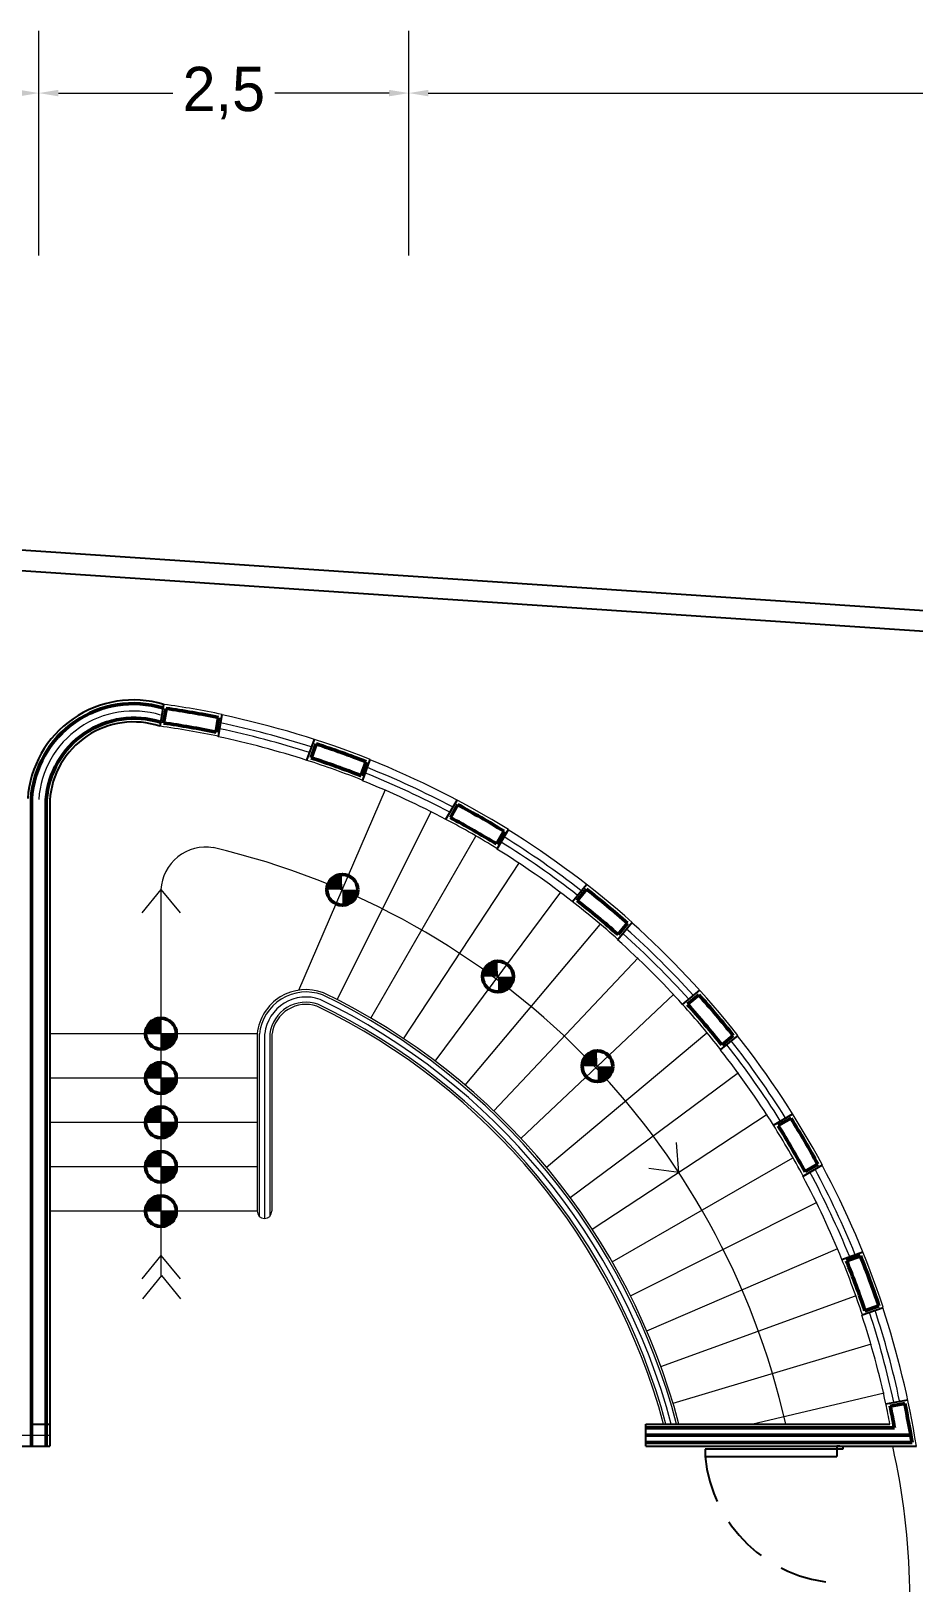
# Model space of a CAD drawing. Header units: millimetres. Extents: x 78.3 to 128, y 45 to 95.8.
# Drawn here: x 105.44 to 111.41, y 60.15 to 70.65 of the extents above; entities that cross this region are included whole.
import ezdxf

# ---------------------------------------------------------------- set-up
doc = ezdxf.new("R2010")
doc.units = ezdxf.units.MM
doc.header["$LTSCALE"] = 0.025
doc.linetypes.add('DASHED', pattern=[19.05, 12.7, -6.35])
for name, color, linetype, lineweight in [('EJES', 7, 'Continuous', 0), ('muebles', 255, 'Continuous', 25), ('MURO CARGA', 6, 'Continuous', 50), ('MURO DIVISORIO', 2, 'Continuous', 25), ('PISOS', 3, 'Continuous', 18), ('ventana', 4, 'Continuous', 15)]:
    doc.layers.add(name, color=color, linetype=linetype, lineweight=lineweight)

msp = doc.modelspace()

# ---------------------------------------------------------------- hatches: boundary and pattern name
at = {"layer": 'MURO CARGA', "linetype": 'Continuous'}
for points in [[(107.542, 64.945, 0.403191), (107.442, 64.842), (107.546, 64.842, 0.007064)], [(107.65, 64.842), (107.546, 64.842, -0.007064), (107.547, 64.738, 0.411426)], [(108.594, 64.359, 0.403191), (108.494, 64.255), (108.598, 64.255, 0.007064)], [(108.702, 64.255), (108.598, 64.255, -0.007064), (108.599, 64.152, 0.411426)], [(106.316, 63.973, 0.403191), (106.216, 63.869), (106.32, 63.869, 0.007064)], [(106.424, 63.869), (106.32, 63.869, -0.007064), (106.321, 63.766, 0.411426)], [(109.266, 63.753, 0.403191), (109.166, 63.649), (109.27, 63.649, 0.007064)], [(106.316, 63.673, 0.403191), (106.216, 63.569), (106.32, 63.569, 0.007064)], [(109.374, 63.649), (109.27, 63.649, -0.007064), (109.271, 63.545, 0.411426)], [(106.424, 63.569), (106.32, 63.569, -0.007064), (106.321, 63.466, 0.411426)], [(106.316, 63.373, 0.403191), (106.216, 63.269), (106.32, 63.269, 0.007064)], [(106.424, 63.269), (106.32, 63.269, -0.007064), (106.321, 63.166, 0.411426)], [(106.316, 63.073, 0.403191), (106.216, 62.969), (106.32, 62.969, 0.007064)], [(106.424, 62.969), (106.32, 62.969, -0.007064), (106.321, 62.866, 0.411426)], [(106.316, 62.773, 0.403191), (106.216, 62.669), (106.32, 62.669, 0.007064)], [(106.424, 62.669), (106.32, 62.669, -0.007064), (106.321, 62.566, 0.411426)]]:
    msp.add_hatch(color=256, dxfattribs=at).paths.add_polyline_path(points)

# ---------------------------------------------------------------- linework, layer by layer
at = {"layer": 'EJES'}
for p, q in [((106.32, 64.843), (106.32, 62.228)), ((104.04, 61.154), (105.57, 61.154))]:
    msp.add_line(p, q, dxfattribs=at)
for centre, radius, start, end in [((106.134, 65.41), 0.641, 73.3431, 176.0899), ((105.495, 60.088), 5.175, 12.7405, 76.836)]:
    msp.add_arc(centre, radius, start, end, dxfattribs=at)
at = {"layer": 'muebles', "color": 0, "linetype": 'Continuous'}
for p, q in [((110.928, 61.059), (109.998, 61.059)), ((109.998, 61.059), (109.998, 61.009)), ((109.998, 61.009), (110.888, 61.009)), ((110.888, 61.079), (110.888, 61.059)), ((110.908, 61.079), (110.888, 61.079)), ((110.888, 61.059), (110.888, 61.009)), ((110.908, 61.079), (110.928, 61.079)), ((110.928, 61.079), (110.928, 61.059)), ((110.928, 61.079), (110.928, 61.059))]:
    msp.add_line(p, q, dxfattribs=at)
at = {"layer": 'muebles', "color": 0, "linetype": 'DASHED'}
msp.add_arc((110.94, 61.1), 0.947, 185.4927, 266.8249, dxfattribs=at)
at = {"layer": 'MURO CARGA', "color": 1, "linetype": 'Continuous', "lineweight": 13}
for p, q in [((105.495, 69.131), (105.495, 70.65)), ((105.495, 69.131), (105.495, 70.65)), ((107.995, 69.131), (107.995, 70.65)), ((107.995, 69.131), (107.995, 70.65)), ((105.627, 70.23), (106.4, 70.23)), ((107.862, 70.23), (107.09, 70.23)), ((108.127, 70.23), (114.3, 70.23))]:
    msp.add_line(p, q, dxfattribs=at)
at = {"layer": 'MURO CARGA'}
for p, q in [((106.338, 65.97), (106.355, 66.068)), ((106.693, 65.909), (106.71, 66.007)), ((107.335, 65.735), (107.369, 65.829)), ((107.674, 65.614), (107.708, 65.708)), ((105.445, 65.459), (105.445, 61.079)), ((105.545, 65.459), (105.545, 61.079)), ((108.276, 65.331), (108.326, 65.418)), ((108.589, 65.152), (108.639, 65.239)), ((109.133, 64.769), (109.197, 64.846)), ((109.41, 64.539), (109.474, 64.616)), ((109.879, 64.068), (109.956, 64.132)), ((110.112, 63.793), (110.188, 63.857)), ((110.492, 63.247), (110.579, 63.297)), ((110.673, 62.936), (110.76, 62.986)), ((110.953, 62.332), (111.047, 62.366)), ((111.078, 61.994), (111.172, 62.029)), ((111.248, 61.351), (111.347, 61.369)), ((109.597, 61.204), (111.278, 61.204)), ((109.597, 61.154), (111.388, 61.154)), ((109.597, 61.104), (111.397, 61.104))]:
    msp.add_line(p, q, dxfattribs=at)
at = {"layer": 'MURO CARGA', "linetype": 'Continuous'}
for centre in [(107.546, 64.842), (108.598, 64.255), (106.32, 63.869), (109.27, 63.649), (106.32, 63.569), (106.32, 63.269), (106.32, 62.969), (106.32, 62.669)]:
    msp.add_circle(centre, 0.104, dxfattribs=at)
at = {"layer": 'MURO CARGA'}
for centre, radius, start, end in [((106.134, 65.41), 0.691, 73.3431, 176.0899), ((106.14, 65.406), 0.597, 72.6339, 175.8057)]:
    msp.add_arc(centre, radius, start, end, dxfattribs=at)
at = {"layer": 'MURO CARGA', "linetype": 'Continuous'}
for centre, radius, start, end in [((105.495, 59.999), 6.13, 78.569, 81.9344), ((105.495, 59.999), 6.03, 78.5453, 81.9665), ((105.468, 60.001), 6.13, 68.569, 71.9344), ((105.468, 60.001), 6.03, 68.5453, 71.9665), ((105.442, 60.008), 6.13, 58.569, 61.9344), ((105.442, 60.008), 6.03, 58.5453, 61.9665), ((105.417, 60.02), 6.03, 48.5453, 51.9665), ((105.417, 60.02), 6.13, 48.569, 51.9344), ((105.395, 60.035), 6.13, 38.569, 41.9344), ((105.395, 60.035), 6.03, 38.5453, 41.9665), ((105.376, 60.054), 6.13, 28.569, 31.9344), ((105.376, 60.054), 6.03, 28.5453, 31.9665), ((105.361, 60.077), 6.13, 18.569, 21.9344), ((105.361, 60.077), 6.03, 18.5453, 21.9665), ((105.349, 60.101), 6.03, 10.5399, 11.9665), ((105.349, 60.101), 6.13, 9.4173, 11.9344)]:
    msp.add_arc(centre, radius, start, end, dxfattribs=at)
at = {"layer": 'MURO CARGA', "color": 1, "linetype": 'Continuous'}
for points in [[(105.362, 70.252), (105.362, 70.208), (105.495, 70.23)], [(105.627, 70.252), (105.627, 70.208), (105.495, 70.23)], [(107.862, 70.252), (107.862, 70.208), (107.995, 70.23)], [(108.127, 70.252), (108.127, 70.208), (107.995, 70.23)]]:
    msp.add_solid(points, dxfattribs=at)
at = {"layer": 'MURO DIVISORIO'}
for p, q in [((121.495, 66.054), (82.895, 68.654)), ((121.486, 65.914), (82.886, 68.514)), ((106.314, 65.948), (106.34, 66.096)), ((106.708, 65.88), (106.734, 66.028)), ((107.307, 65.718), (107.359, 65.859)), ((107.684, 65.583), (107.735, 65.724)), ((105.57, 65.448), (105.57, 61.079)), ((108.246, 65.319), (108.321, 65.449)), ((108.593, 65.12), (108.668, 65.25)), ((109.101, 64.762), (109.197, 64.877)), ((109.408, 64.507), (109.505, 64.622)), ((109.846, 64.066), (109.961, 64.163)), ((110.105, 63.761), (110.22, 63.857)), ((110.46, 63.251), (110.59, 63.326)), ((110.661, 62.906), (110.791, 62.981)), ((110.922, 62.342), (111.063, 62.393)), ((111.06, 61.967), (111.201, 62.018)), ((111.219, 61.366), (111.367, 61.393)), ((105.445, 61.229), (105.57, 61.229)), ((109.597, 61.229), (111.247, 61.229)), ((109.598, 61.079), (109.598, 61.163)), ((104.04, 61.079), (105.57, 61.079)), ((109.597, 61.079), (111.426, 61.079))]:
    msp.add_line(p, q, dxfattribs=at)
at = {"layer": 'MURO DIVISORIO', "linetype": 'Continuous', "lineweight": 15}
for p, q in [((106.707, 65.877), (106.733, 66.025)), ((107.683, 65.58), (107.734, 65.721)), ((108.592, 65.117), (108.667, 65.247)), ((109.406, 64.504), (109.503, 64.619)), ((110.102, 63.759), (110.217, 63.855)), ((110.658, 62.904), (110.788, 62.979)), ((111.057, 61.966), (111.198, 62.017))]:
    msp.add_line(p, q, dxfattribs=at)
at = {"layer": 'MURO DIVISORIO', "linetype": 'Continuous'}
msp.add_line((109.598, 61.163), (109.598, 61.229), dxfattribs=at)
at = {"layer": 'MURO DIVISORIO'}
for centre, radius, start, end in [((106.134, 65.41), 0.716, 73.3431, 176.0899), ((106.135, 65.41), 0.567, 71.6612, 176.145)]:
    msp.add_arc(centre, radius, start, end, dxfattribs=at)
at = {"layer": 'MURO DIVISORIO', "linetype": 'Continuous', "lineweight": 15}
for centre, radius, start, end in [((105.495, 59.999), 6.155, 78.3886, 82.1128), ((105.468, 60.001), 6.155, 68.3886, 78.1379), ((105.495, 59.999), 6.005, 78.3483, 82.1656), ((105.468, 60.001), 6.005, 72.1656, 78.0914), ((105.468, 60.001), 6.005, 68.3483, 72.1656), ((105.442, 60.008), 6.155, 58.3886, 68.1379), ((105.442, 60.008), 6.005, 62.1656, 68.0914), ((105.442, 60.008), 6.005, 58.3483, 62.1656), ((105.417, 60.02), 6.155, 48.3886, 58.1379), ((105.417, 60.02), 6.005, 52.1656, 58.0914), ((105.417, 60.02), 6.005, 48.3483, 52.1656), ((105.395, 60.035), 6.155, 38.3886, 48.1379), ((105.395, 60.035), 6.005, 42.1656, 48.0914), ((105.395, 60.035), 6.005, 38.3483, 42.1656), ((105.376, 60.054), 6.155, 28.3886, 38.1379), ((105.376, 60.054), 6.005, 32.1656, 38.0914), ((105.376, 60.054), 6.005, 28.3483, 32.1656), ((105.361, 60.077), 6.155, 18.3886, 28.1379), ((105.361, 60.077), 6.005, 22.1656, 28.0914), ((105.361, 60.077), 6.005, 18.3483, 22.1656), ((105.349, 60.101), 6.005, 12.1656, 18.0914), ((105.349, 60.101), 6.155, 9.1429, 18.1379), ((105.349, 60.101), 6.005, 10.8271, 12.1656)]:
    msp.add_arc(centre, radius, start, end, dxfattribs=at)
at = {"layer": 'PISOS', "linetype": 'Continuous'}
for p, q in [((107.253, 64.163), (107.838, 65.52)), ((107.51, 64.1), (108.149, 65.373)), ((107.739, 63.974), (108.449, 65.204)), ((107.96, 63.835), (108.743, 65.026)), ((106.32, 64.843), (106.191, 64.686)), ((106.32, 64.843), (106.449, 64.686)), ((108.173, 63.684), (109.023, 64.827)), ((108.376, 63.521), (109.288, 64.608)), ((108.57, 63.347), (109.546, 64.381)), ((108.753, 63.161), (109.787, 64.137)), ((106.97, 63.869), (105.57, 63.869)), ((108.925, 62.966), (110.009, 63.875)), ((109.086, 62.761), (110.223, 63.607)), ((106.97, 63.569), (105.57, 63.569)), ((109.234, 62.547), (110.417, 63.325)), ((106.97, 63.269), (105.57, 63.269)), ((109.819, 62.931), (109.805, 63.134)), ((109.37, 62.325), (110.59, 63.029)), ((106.97, 62.969), (105.57, 62.969)), ((109.819, 62.931), (109.617, 62.958)), ((106.97, 62.669), (105.57, 62.669)), ((109.493, 62.096), (110.754, 62.729)), ((106.32, 62.369), (106.191, 62.212)), ((106.32, 62.369), (106.449, 62.212)), ((109.603, 61.86), (110.895, 62.417)), ((106.324, 62.233), (106.195, 62.075)), ((106.324, 62.233), (106.453, 62.075)), ((109.699, 61.618), (111.013, 62.096)), ((109.781, 61.371), (111.122, 61.772)), ((110.311, 61.229), (111.207, 61.441))]:
    msp.add_line(p, q, dxfattribs=at)
at = {"layer": 'PISOS'}
for p, q in [((106.97, 63.869), (106.97, 62.669)), ((106.985, 63.869), (106.985, 62.634)), ((107.02, 63.869), (107.02, 62.619)), ((107.055, 63.869), (107.055, 62.634)), ((107.07, 63.869), (107.07, 62.669))]:
    msp.add_line(p, q, dxfattribs=at)
at = {"layer": 'PISOS', "linetype": 'Continuous'}
for centre, radius, start, end in [((106.624, 64.827), 0.304, 80.5182, 176.9803), ((107.301, 63.835), 0.332, 69.3681, 173.9725), ((107.301, 63.834), 0.317, 69.6235, 174.1337), ((107.301, 63.835), 0.282, 70.235, 172.9478), ((107.301, 63.834), 0.248, 71.1657, 171.8651), ((107.301, 63.834), 0.233, 71.6593, 171.2908), ((106.687, 60.043), 4.694, 349.0828, 12.751)]:
    msp.add_arc(centre, radius, start, end, dxfattribs=at)
at = {"layer": 'PISOS'}
for centre, radius, start, end in [((105.446, 60.073), 4.51, 14.8529, 64.1618), ((105.446, 60.073), 4.525, 14.8025, 64.1618), ((105.446, 60.073), 4.425, 15.145, 64.1618), ((105.446, 60.073), 4.44, 15.0926, 64.1618), ((105.446, 60.073), 4.475, 14.9718, 64.1618), ((107.02, 62.669), 0.05, 180, 0)]:
    msp.add_arc(centre, radius, start, end, dxfattribs=at)
at = {"layer": 'ventana', "linetype": 'Continuous', "lineweight": 15}
for centre, radius, start, end in [((105.468, 60.001), 6.06, 72.1656, 78.1087), ((105.468, 60.001), 6.1, 72.1656, 78.1211), ((105.442, 60.008), 6.06, 62.1656, 68.1087), ((105.442, 60.008), 6.1, 62.1656, 68.1211), ((105.417, 60.02), 6.1, 52.1656, 58.1211), ((105.417, 60.02), 6.06, 52.1656, 58.1087), ((105.395, 60.035), 6.06, 42.1656, 48.1087), ((105.395, 60.035), 6.1, 42.1656, 48.1211), ((105.376, 60.054), 6.1, 32.1656, 38.1211), ((105.376, 60.054), 6.06, 32.1656, 38.1087), ((105.361, 60.077), 6.06, 22.1656, 28.1087), ((105.361, 60.077), 6.1, 22.1656, 28.1211), ((105.349, 60.101), 6.06, 12.1656, 18.1087), ((105.349, 60.101), 6.1, 12.1656, 18.1211)]:
    msp.add_arc(centre, radius, start, end, dxfattribs=at)

# ---------------------------------------------------------------- texts
at = {"layer": 'MURO CARGA', "color": 1, "linetype": 'Continuous', "insert": (106.745, 70.23), "char_height": 0.3, "attachment_point": 5}
msp.add_mtext('2,5', dxfattribs=at)

doc.saveas('drawing.dxf')
